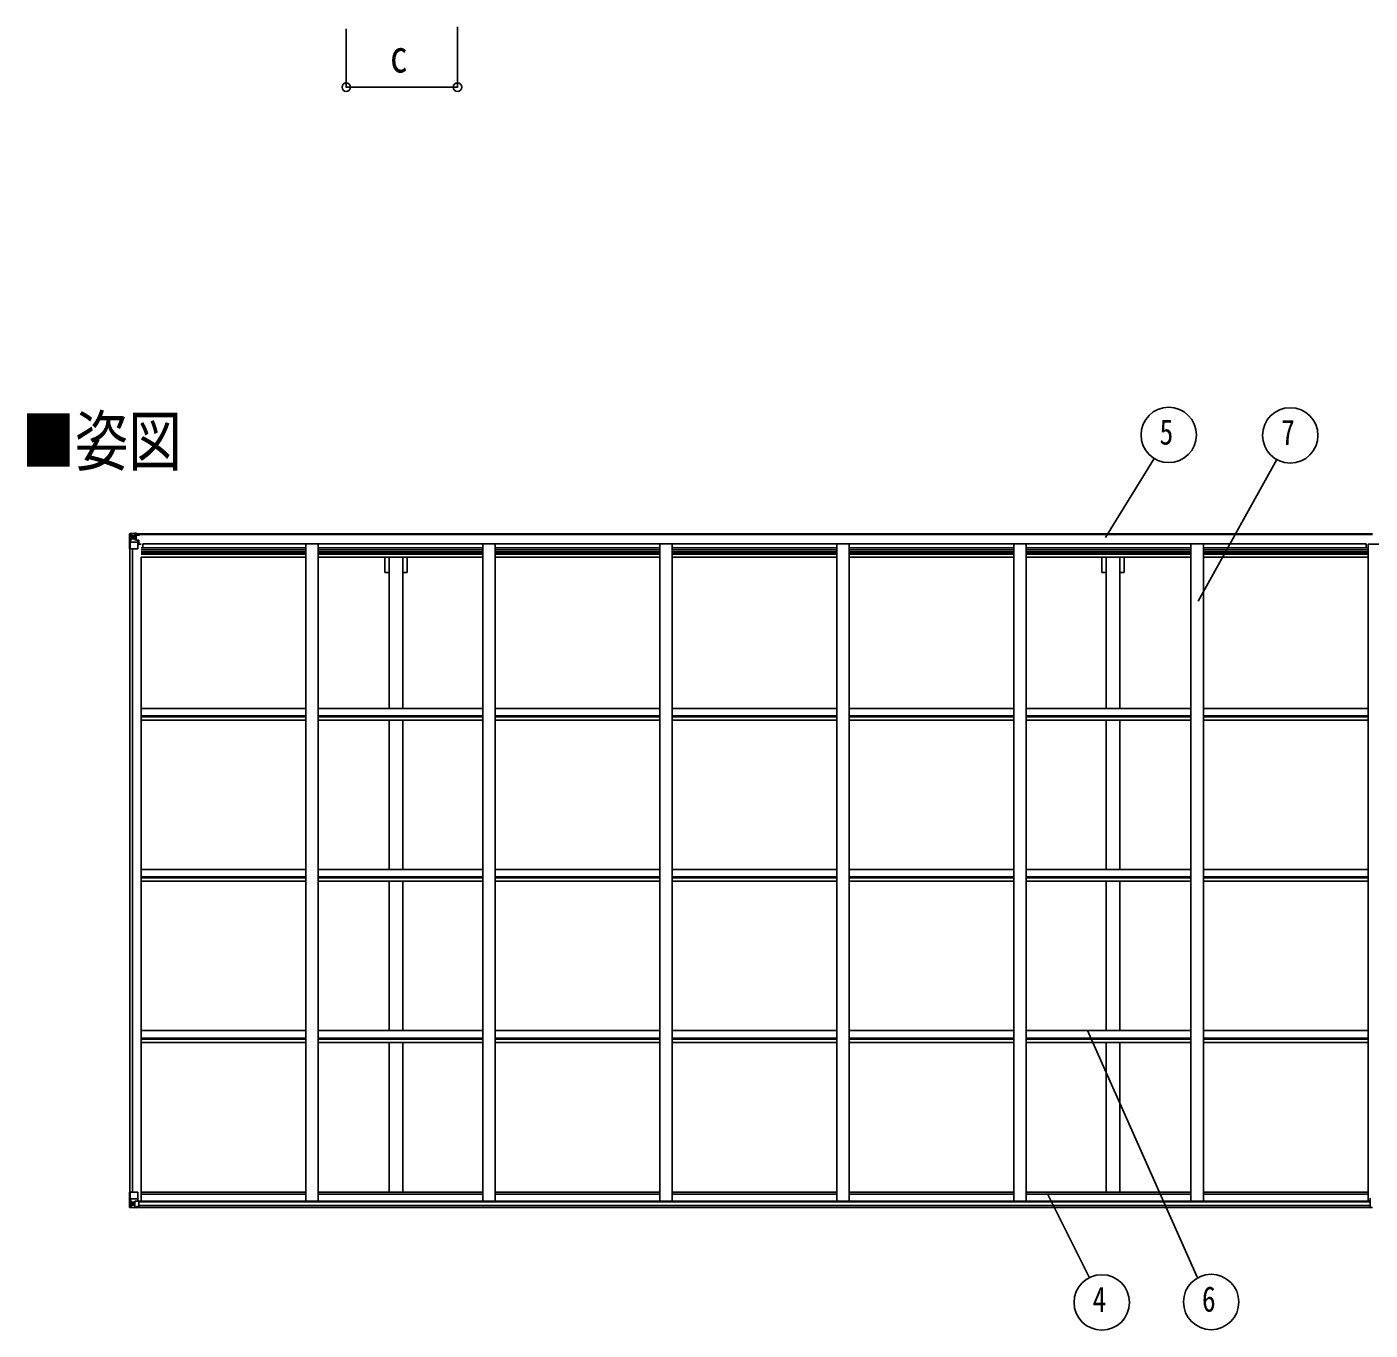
# Model space of a CAD drawing. Units: millimetres, scale not verified. Extents: x -16820 to 16820, y -11880 to 11880.
# Drawn here: x -10416 to -4983, y -1456 to 3815 of the extents above; entities that cross this region are included whole.
import ezdxf
from ezdxf.enums import TextEntityAlignment as Align

# ---------------------------------------------------------------- set-up
doc = ezdxf.new("R2010")
doc.units = ezdxf.units.MM
doc.header["$LTSCALE"] = 60
for name, color, linetype in [('0-2_USER1', 3, 'Continuous'), ('0-4_YKK_13', 4, 'Continuous'), ('0-5_YKK_A1', 4, 'Continuous'), ('0-6_YKK_D', 6, 'Continuous')]:
    doc.layers.add(name, color=color, linetype=linetype)
doc.styles.add('ＭＳ ゴシック', font='')
doc.styles.get('ＭＳ ゴシック').set_extended_font_data('MS Gothic')

msp = doc.modelspace()

# ---------------------------------------------------------------- linework, layer by layer
at = {"layer": '0-4_YKK_13'}
for p, q in [((-10000.92, 1764.61), (-10000.92, 1764.57)), ((-9999.98, 1765.61), (-9999.98, 1765.61)), ((-9999.98, 1765.56), (-9999.98, 1765.6)), ((-9991.01, 1765.99), (-9998.94, 1765.52)), ((-9998.08, 1764.55), (-9998.08, 1764.48)), ((-9998.08, 1703.9), (-9998.08, 1764.48)), ((-9997.53, 1730.78), (-9993.39, 1742.86)), ((-9994.11, 1761.11), (-9996.84, 1764.77)), ((-9993.25, 1757.6), (-9990.92, 1757.66)), ((-9993.25, 1744.13), (-9993.25, 1757.6)), ((-9990.92, 1744.09), (-9993.25, 1744.13)), ((-9978.92, 1766.78), (-9990.92, 1766)), ((-9990.92, 1757.65), (-9978.92, 1757.65)), ((-9990.92, 1744.1), (-9978.92, 1744.1)), ((-9990.92, 1744.09), (-9990.92, 1744.1)), ((-9985.44, 1750.46), (-9985.44, 1749.5)), ((-9979.92, 1757.65), (-9978.92, 1757.65)), ((-9972.42, 1767.29), (-9978.92, 1766.9)), ((-9978.92, 1740.8), (-9978.92, 1766.9)), ((-9978.92, 1766.01), (-9972.42, 1766.41)), ((-9977.42, 1761.19), (-9978.92, 1761.19)), ((-9977.42, 1757.65), (-9978.92, 1757.65)), ((-9977.42, 1744.1), (-9978.92, 1744.1)), ((-9978.09, 1740.54), (-9967.75, 1738.89)), ((-9978.09, 1739.91), (-9978.09, 1740.54)), ((-9967.75, 1738.25), (-9978.09, 1739.91)), ((-9972.42, 1765.48), (-9977.42, 1765.4)), ((-9976.92, 1760.83), (-9977.42, 1760.83)), ((-9973.42, 1755.9), (-9977.42, 1755.9)), ((-9973.42, 1747.69), (-9977.42, 1747.69)), ((-9977.31, 1759.53), (-9973.42, 1759.53)), ((-9976.93, 1759.74), (-9976.93, 1759.9)), ((-9976.93, 1759.9), (-9976.92, 1759.9)), ((-9976.92, 1761.86), (-9976.92, 1759.9)), ((-9968.92, 1761.86), (-9976.92, 1761.86)), ((-9968.92, 1761.83), (-9976.92, 1761.83)), ((-9966.92, 1759.99), (-9976.92, 1759.9)), ((-9973.42, 1739.79), (-9973.42, 1759.76)), ((-9972.42, 1766.41), (-9972.42, 1767.29)), ((-9972.42, 1765.89), (-9972.42, 1766.41)), ((-9972.42, 1765.89), (-9972.42, 1765.48)), ((-9972.42, 1765.48), (-9972.42, 1764.66)), ((-9967.75, 1738.89), (-9967.75, 1738.25)), ((-9967.47, 1738.81), (-9963.42, 1738.77)), ((-9967.42, 1765.1), (-9967.42, 1764.66)), ((-9967.12, 1765.1), (-9967.42, 1765.1)), ((-9967.12, 1765.1), (-9965.43, 1764.66)), ((-9966.92, 1761.6), (-9961.92, 1761.6)), ((-9966.92, 1759.99), (-9966.92, 1761.6)), ((-9962.42, 1738.76), (-9963.42, 1738.77)), ((-9962.42, 1722.55), (-9962.42, 1738.76)), ((-9961.92, 1762.52), (-9961.92, 1761.6)), ((-9961.92, 1761.6), (-9960.92, 1761.6)), ((-9960.92, 1761.6), (-9960.92, 1762.52)), ((-9960.92, 1761.6), (-9960.92, 1760.03)), ((-9960.92, 1759.91), (-9960.92, 1760.03)), ((-9998.08, 1703.9), (-9967.92, 1703.9)), ((-9997.53, 1730.78), (-9990.92, 1730.56)), ((-9990.92, 1730.56), (-9966.92, 1730.56)), ((-9966.92, 1704.9), (-9966.92, 1737.99)), ((-9962.42, 1726.9), (-9966.92, 1726.9)), ((-9963.42, 1737.04), (-9962.42, 1737.04)), ((-10000.92, -897.75), (-9967.92, -897.75)), ((-10000.92, -958.45), (-10000.92, -897.75)), ((-9998.08, -897.75), (-9998.08, -958.33)), ((-9966.92, -898.75), (-9966.92, -931.84)), ((-4983.42, -955.67), (-4983.42, -923.35)), ((-9999.98, -959.41), (-9999.98, -959.46)), ((-9991.01, -959.84), (-9998.94, -959.37)), ((-9998.08, -958.4), (-9998.08, -958.33)), ((-9997.53, -924.63), (-9990.92, -924.41)), ((-9997.53, -924.63), (-9993.39, -936.71)), ((-9994.11, -954.95), (-9996.84, -958.62)), ((-9990.92, -937.94), (-9993.25, -937.98)), ((-9993.25, -937.98), (-9993.25, -951.45)), ((-9993.25, -951.45), (-9990.92, -951.51)), ((-9990.92, -924.41), (-9966.92, -924.41)), ((-9990.92, -937.94), (-9990.92, -937.95)), ((-9978.92, -937.95), (-9990.92, -937.95)), ((-9990.92, -951.5), (-9978.92, -951.5)), ((-9978.92, -960.63), (-9990.92, -959.85)), ((-9986.4, -944.31), (-9986.4, -943.35)), ((-9978.92, -933.96), (-9972.42, -933.96)), ((-9978.92, -933.96), (-9978.92, -960.75)), ((-9967.75, -932.1), (-9978.09, -933.76)), ((-9978.09, -933.76), (-9978.09, -933.96)), ((-9975.4, -933.96), (-9967.75, -932.74)), ((-9972.42, -933.96), (-9963.42, -933.99)), ((-9972.42, -961.14), (-9972.42, -955.2)), ((-9963.42, -955.77), (-9972.42, -955.83)), ((-9967.75, -932.74), (-9967.75, -932.1)), ((-9962.42, -934.9), (-9962.42, -955.06)), ((-4983.42, -955.67), (-4983.42, -955.71))]:
    msp.add_line(p, q, dxfattribs=at)
for points in [[(-10000.92, 1764.57), (-10000.92, 1703.9), (-9998.08, 1703.9)], [(-9999.98, 1765.61), (-9990.92, 1766.16), (-9978.92, 1766.9)], [(-9987.36, 1751.42), (-9988.32, 1751.42), (-9988.32, 1752.38), (-9987.36, 1752.38)], [(-9986.4, 1753.34), (-9986.4, 1754.3), (-9985.44, 1754.3), (-9985.44, 1753.34)], [(-9985.44, 1749.5), (-9986.4, 1749.5), (-9986.4, 1750.46)], [(-9984.48, 1752.38), (-9983.52, 1752.38), (-9983.52, 1751.42), (-9984.48, 1751.42)], [(-9972.42, 1765.89), (-9977.42, 1765.89), (-9977.42, 1740.43)], [(-9961.92, 1759.87), (-9976.92, 1759.74), (-9976.93, 1759.74)], [(-9976.92, 1760.83), (-9968.92, 1760.83), (-9968.92, 1762.52)], [(-9966.92, 1759.99), (-9966.92, 1759.98), (-9960.92, 1760.03)], [(-9963.42, 1738.77), (-9963.42, 1737.04), (-9966.92, 1737.02)], [(-9999.98, -959.46), (-9990.92, -960.01), (-9972.42, -961.14)], [(-9987.36, -946.23), (-9988.32, -946.23), (-9988.32, -945.27), (-9987.36, -945.27)], [(-9986.4, -943.35), (-9985.44, -943.35), (-9985.44, -944.31)], [(-9985.44, -947.19), (-9985.44, -948.15), (-9986.4, -948.15), (-9986.4, -947.19)], [(-9984.48, -945.27), (-9983.52, -945.27), (-9983.52, -946.23), (-9984.48, -946.23)], [(-9962.42, -955.06), (-9962.43, -955.16), (-9972.42, -955.2)]]:
    msp.add_lwpolyline(points, dxfattribs=at)
for centre in [(-9985.92, 1751.9), (-9985.92, -945.75)]:
    msp.add_circle(centre, 5.3, dxfattribs=at)
for centre, radius, start, end in [((-9999.92, 1764.61), 1, 93.50017, 180.00079), ((-9999.92, 1764.6), 0.999, 93.4424, 179.95083), ((-9999.92, 1764.57), 0.999, 93.4424, 179.95083), ((-9998.77, 1778.21), 12.7, 269.24466, 275.10311), ((-9996.79, 1764.6), 1.28, 131.17831, 182.45895), ((-9987.36, 1753.34), 0.96, 270, 0), ((-9987.36, 1750.46), 0.96, 0, 90), ((-9984.48, 1753.34), 0.96, 180, 270), ((-9984.48, 1750.46), 0.96, 90, 180), ((-9977.98, 1741.47), 0.937, 182.32209, 263.26766), ((-9977.98, 1740.84), 0.937, 182.32209, 263.26766), ((-9976.92, 1762.36), 0.5, 179.99802, 269.99691), ((-9976.92, 1762.33), 0.5, 180.00109, 270.00109), ((-9976.92, 1759.4), 0.5, 90.52895, 180.04464), ((-9976.91, 1759.22), 0.513, 91.88028, 181.04707), ((-9967.86, 1737.96), 0.937, 2.32209, 83.26766), ((-9961.78, 1767.56), 7.69, 268.96999, 276.43426), ((-9967.92, 1704.9), 1, 270, 0), ((-9967.86, 1737.32), 0.937, 2.32209, 83.26766), ((-9967.92, -898.75), 1, 0, 90), ((-4982.42, -923.35), 1, 90, 180), ((-9999.92, -958.42), 0.999, 180.04917, 266.5576), ((-9999.92, -958.45), 0.999, 180.04917, 266.5576), ((-9999.92, -958.46), 1, 179.99921, 266.49983), ((-9998.77, -972.06), 12.7, 84.89689, 90.75534), ((-9996.79, -958.45), 1.28, 177.54105, 228.82169), ((-9987.36, -944.31), 0.96, 270, 0), ((-9987.36, -947.19), 0.96, 0, 90), ((-9984.48, -944.31), 0.96, 180, 270), ((-9984.48, -947.19), 0.96, 90, 180), ((-9977.98, -934.69), 0.937, 96.73234, 129.06602), ((-9967.86, -931.17), 0.937, 276.73234, 357.67791), ((-9967.86, -931.81), 0.937, 276.73234, 357.67791)]:
    msp.add_arc(centre, radius, start, end, dxfattribs=at)
for centre, major_axis, ratio, start_param, end_param in [((-9798.98, 1777.92), (201, 12.36), 0.060933, 3.1373463, 3.1378449), ((-9997.98, 1765.69), (2, 0.12), 0.060933, 3.1378449, 4.2119296), ((-9997.79, 1762.59), (-0.02, 3), 0.466854, 5.5234897, 6.1575023), ((-9996.12, 1757.52), (0.03, 5), 0.573921, 4.7320603, 5.5159136), ((-9994.66, 1744.15), (0, 3), 0.468246, 4.2703918, 4.7058971), ((-10072.67, 1757.65), (81.75, 0), 0.061163, 0, 0.0007725), ((-9996.81, 1733.12), (0.85, 2.32), 0.403757, 2.3087461, 3.2744049), ((-9997.98, -959.54), (2, -0.12), 0.060933, 2.0712557, 3.1453404), ((-9798.98, -971.77), (201, -12.36), 0.060933, 3.1453404, 3.145839), ((-9996.81, -926.97), (0.85, -2.32), 0.403757, 3.0087805, 3.9744392), ((-9997.79, -956.44), (-0.02, -3), 0.466854, 0.125683, 0.7596956), ((-9996.12, -951.37), (0.03, -5), 0.573921, 0.7672717, 1.551125), ((-9994.66, -938), (0, -3), 0.468246, 1.5772882, 2.0127935), ((-10072.67, -951.5), (81.75, 0), 0.061163, 6.2824128, 6.2831853), ((-9963.42, -934.9), (1, -0.021), 0.906239, 0.0187047, 1.589501), ((-9963.42, -955.06), (1, 0.012), 0.707053, 4.7036637, 6.124411)]:
    msp.add_ellipse(centre, major_axis=major_axis, ratio=ratio, start_param=start_param, end_param=end_param, dxfattribs=at)
at = {"layer": '0-5_YKK_A1'}
for p, q in [((-9977.42, 1764.66), (-4973.42, 1764.66)), ((-9977.42, 1762.52), (-4973.42, 1762.52)), ((-9998.92, 1703.9), (-9998.92, -897.75)), ((-9989.22, 1703.9), (-9989.22, -897.75)), ((-9953.92, 1722.55), (-9966.92, 1722.55)), ((-9953.92, 1708.86), (-9287.92, 1708.86)), ((-9953.92, 1700.47), (-9287.92, 1700.47)), ((-9953.92, 1692.27), (-9287.92, 1692.27)), ((-9953.92, 1688.34), (-9287.92, 1688.34)), ((-9946.42, 1708.86), (-9946.42, 1724.38)), ((-9946.42, 1724.38), (-4999.42, 1724.38)), ((-9287.92, 1724.38), (-9287.92, -933.76)), ((-9237.92, 1724.38), (-9237.92, -933.76)), ((-9237.92, 1708.86), (-8571.92, 1708.86)), ((-9237.92, 1700.47), (-8571.92, 1700.47)), ((-9237.92, 1692.27), (-8571.92, 1692.27)), ((-9237.92, 1688.34), (-8571.92, 1688.34)), ((-8571.92, 1724.38), (-8571.92, -933.76)), ((-8521.92, 1724.38), (-8521.92, -933.76)), ((-8521.92, 1708.86), (-7855.92, 1708.86)), ((-8521.92, 1700.47), (-7855.92, 1700.47)), ((-8521.92, 1692.27), (-7855.92, 1692.27)), ((-8521.92, 1688.34), (-7855.92, 1688.34)), ((-7855.92, 1724.38), (-7855.92, -933.76)), ((-7805.92, 1724.38), (-7805.92, -933.76)), ((-7139.92, 1708.86), (-7805.92, 1708.86)), ((-7139.92, 1700.47), (-7805.92, 1700.47)), ((-7139.92, 1692.27), (-7805.92, 1692.27)), ((-7139.92, 1688.34), (-7805.92, 1688.34)), ((-7139.92, 1724.38), (-7139.92, -933.76)), ((-7089.92, 1724.38), (-7089.92, -933.76)), ((-6423.92, 1708.86), (-7089.92, 1708.86)), ((-6423.92, 1700.47), (-7089.92, 1700.47)), ((-6423.92, 1692.27), (-7089.92, 1692.27)), ((-6423.92, 1688.34), (-7089.92, 1688.34)), ((-6423.92, 1724.38), (-6423.92, -933.76)), ((-6373.92, 1724.38), (-6373.92, -933.76)), ((-5707.92, 1708.86), (-6373.92, 1708.86)), ((-5707.92, 1700.47), (-6373.92, 1700.47)), ((-5707.92, 1692.27), (-6373.92, 1692.27)), ((-5707.92, 1688.34), (-6373.92, 1688.34)), ((-5707.92, 1724.38), (-5707.92, -933.76)), ((-5657.92, 1724.38), (-5657.92, -933.76)), ((-5657.92, 1708.86), (-4991.92, 1708.86)), ((-5657.92, 1700.47), (-4991.92, 1700.47)), ((-5657.92, 1692.27), (-4991.92, 1692.27)), ((-5657.92, 1688.34), (-4991.92, 1688.34)), ((-4999.42, 1708.86), (-4999.42, 1724.38)), ((-4991.92, 1722.55), (-4991.92, -933.76)), ((-4941.92, 1722.55), (-4991.92, 1722.55)), ((-9953.92, 1683.26), (-9287.92, 1683.26)), ((-9953.92, 1670.26), (-9287.92, 1670.26)), ((-9953.92, 1670.26), (-9953.92, -933.76)), ((-9237.92, 1683.26), (-8571.92, 1683.26)), ((-9237.92, 1670.26), (-8571.92, 1670.26)), ((-8968.12, 1608.66), (-8968.12, 1670.26)), ((-8950.42, 1058.94), (-8950.42, 1670.26)), ((-8895.42, 1058.94), (-8895.42, 1670.26)), ((-8877.72, 1608.66), (-8877.72, 1670.26)), ((-8521.92, 1683.26), (-7855.92, 1683.26)), ((-8521.92, 1670.26), (-7855.92, 1670.26)), ((-7139.92, 1683.26), (-7805.92, 1683.26)), ((-7139.92, 1670.26), (-7805.92, 1670.26)), ((-6423.92, 1683.26), (-7089.92, 1683.26)), ((-6423.92, 1670.26), (-7089.92, 1670.26)), ((-5707.92, 1683.26), (-6373.92, 1683.26)), ((-5707.92, 1670.26), (-6373.92, 1670.26)), ((-6068.12, 1608.66), (-6068.12, 1670.26)), ((-6050.42, 1058.94), (-6050.42, 1670.26)), ((-5995.42, 1058.94), (-5995.42, 1670.26)), ((-5977.72, 1608.66), (-5977.72, 1670.26)), ((-5657.92, 1683.26), (-4991.92, 1683.26)), ((-5657.92, 1670.26), (-4991.92, 1670.26)), ((-8968.12, 1608.66), (-8950.42, 1608.66)), ((-8895.42, 1608.66), (-8877.72, 1608.66)), ((-6068.12, 1608.66), (-6050.42, 1608.66)), ((-5995.42, 1608.66), (-5977.72, 1608.66)), ((-9953.92, 1058.94), (-9287.95, 1058.94)), ((-9237.92, 1058.94), (-8571.95, 1058.94)), ((-8521.92, 1058.94), (-7855.95, 1058.94)), ((-7139.92, 1058.94), (-7805.92, 1058.94)), ((-6423.92, 1058.94), (-7089.92, 1058.94)), ((-5707.95, 1058.94), (-6373.92, 1058.94)), ((-5657.92, 1058.94), (-4991.95, 1058.94)), ((-9953.92, 1029.2), (-9287.95, 1029.2)), ((-9953.92, 1024.65), (-9287.95, 1024.65)), ((-9953.92, 1011.64), (-9287.95, 1011.64)), ((-9237.92, 1029.2), (-8571.95, 1029.2)), ((-9237.92, 1024.65), (-8571.95, 1024.65)), ((-9237.92, 1011.64), (-8571.95, 1011.64)), ((-8950.42, 407.27), (-8950.42, 1011.64)), ((-8895.42, 407.27), (-8895.42, 1011.64)), ((-8521.92, 1029.2), (-7855.95, 1029.2)), ((-8521.92, 1024.65), (-7855.95, 1024.65)), ((-8521.92, 1011.64), (-7855.95, 1011.64)), ((-7139.92, 1029.2), (-7805.92, 1029.2)), ((-7139.92, 1024.65), (-7805.92, 1024.65)), ((-7139.92, 1011.64), (-7805.92, 1011.64)), ((-6423.92, 1029.2), (-7089.92, 1029.2)), ((-6423.92, 1024.65), (-7089.92, 1024.65)), ((-6423.92, 1011.64), (-7089.92, 1011.64)), ((-5707.95, 1029.2), (-6373.92, 1029.2)), ((-5707.95, 1024.65), (-6373.92, 1024.65)), ((-5707.95, 1011.64), (-6373.92, 1011.64)), ((-6050.42, 407.27), (-6050.42, 1011.64)), ((-5995.42, 407.27), (-5995.42, 1011.64)), ((-5657.92, 1029.2), (-4991.95, 1029.2)), ((-5657.92, 1024.65), (-4991.95, 1024.65)), ((-5657.92, 1011.64), (-4991.95, 1011.64)), ((-9953.92, 407.27), (-9287.95, 407.27)), ((-9237.92, 407.27), (-8571.95, 407.27)), ((-8521.92, 407.27), (-7855.95, 407.27)), ((-7139.92, 407.27), (-7805.92, 407.27)), ((-6423.92, 407.27), (-7089.92, 407.27)), ((-5707.95, 407.27), (-6373.92, 407.27)), ((-5657.92, 407.27), (-4991.95, 407.27)), ((-9953.92, 377.54), (-9287.95, 377.54)), ((-9953.92, 372.99), (-9287.95, 372.99)), ((-9953.92, 359.98), (-9287.95, 359.98)), ((-9237.92, 377.54), (-8571.95, 377.54)), ((-9237.92, 372.99), (-8571.95, 372.99)), ((-9237.92, 359.98), (-8571.95, 359.98)), ((-8950.42, -244.39), (-8950.42, 359.98)), ((-8895.42, -244.39), (-8895.42, 359.98)), ((-8521.92, 377.54), (-7855.95, 377.54)), ((-8521.92, 372.99), (-7855.95, 372.99)), ((-8521.92, 359.98), (-7855.95, 359.98)), ((-7139.92, 377.54), (-7805.92, 377.54)), ((-7139.92, 372.99), (-7805.92, 372.99)), ((-7139.92, 359.98), (-7805.92, 359.98)), ((-6423.92, 377.54), (-7089.92, 377.54)), ((-6423.92, 372.99), (-7089.92, 372.99)), ((-6423.92, 359.98), (-7089.92, 359.98)), ((-5707.95, 377.54), (-6373.92, 377.54)), ((-5707.95, 372.99), (-6373.92, 372.99)), ((-5707.95, 359.98), (-6373.92, 359.98)), ((-6050.42, -244.39), (-6050.42, 359.98)), ((-5995.42, -244.39), (-5995.42, 359.98)), ((-5657.92, 377.54), (-4991.95, 377.54)), ((-5657.92, 372.99), (-4991.95, 372.99)), ((-5657.92, 359.98), (-4991.95, 359.98)), ((-9953.92, -244.39), (-9287.95, -244.39)), ((-9237.92, -244.39), (-8571.95, -244.39)), ((-8521.92, -244.39), (-7855.95, -244.39)), ((-7139.92, -244.39), (-7805.92, -244.39)), ((-6423.92, -244.39), (-7089.92, -244.39)), ((-5707.95, -244.39), (-6373.92, -244.39)), ((-5657.92, -244.39), (-4991.95, -244.39)), ((-9953.92, -274.12), (-9287.95, -274.12)), ((-9953.92, -278.67), (-9287.95, -278.67)), ((-9953.92, -291.68), (-9287.95, -291.68)), ((-9237.92, -274.12), (-8571.95, -274.12)), ((-9237.92, -278.67), (-8571.95, -278.67)), ((-9237.92, -291.68), (-8571.95, -291.68)), ((-8950.42, -897.6), (-8950.42, -291.68)), ((-8895.42, -897.6), (-8895.42, -291.68)), ((-8521.92, -274.12), (-7855.95, -274.12)), ((-8521.92, -278.67), (-7855.95, -278.67)), ((-8521.92, -291.68), (-7855.95, -291.68)), ((-7139.92, -274.12), (-7805.92, -274.12)), ((-7139.92, -278.67), (-7805.92, -278.67)), ((-7139.92, -291.68), (-7805.92, -291.68)), ((-6423.92, -274.12), (-7089.92, -274.12)), ((-6423.92, -278.67), (-7089.92, -278.67)), ((-6423.92, -291.68), (-7089.92, -291.68)), ((-5707.95, -274.12), (-6373.92, -274.12)), ((-5707.95, -278.67), (-6373.92, -278.67)), ((-5707.95, -291.68), (-6373.92, -291.68)), ((-6050.42, -897.6), (-6050.42, -291.68)), ((-5995.42, -897.6), (-5995.42, -291.68)), ((-5657.92, -274.12), (-4991.95, -274.12)), ((-5657.92, -278.67), (-4991.95, -278.67)), ((-5657.92, -291.68), (-4991.95, -291.68)), ((-9953.92, -897.6), (-9287.92, -897.6)), ((-9953.92, -905.94), (-9287.92, -905.94)), ((-9237.92, -897.6), (-8571.92, -897.6)), ((-9237.92, -905.94), (-8571.92, -905.94)), ((-8521.92, -897.6), (-7855.92, -897.6)), ((-8521.92, -905.94), (-7855.92, -905.94)), ((-7139.92, -897.6), (-7805.92, -897.6)), ((-7139.92, -905.94), (-7805.92, -905.94)), ((-6423.92, -897.6), (-7089.92, -897.6)), ((-6423.92, -905.94), (-7089.92, -905.94)), ((-5707.92, -897.6), (-6373.92, -897.6)), ((-5707.92, -905.94), (-6373.92, -905.94)), ((-5657.92, -897.6), (-4991.92, -897.6)), ((-5657.92, -905.94), (-4991.92, -905.94)), ((-9974.19, -933.76), (-4983.42, -933.76)), ((-9972.42, -959.54), (-4973.42, -959.54)), ((-9962.42, -936.03), (-4983.42, -936.03)), ((-9962.42, -951.64), (-4983.42, -951.64))]:
    msp.add_line(p, q, dxfattribs=at)
at = {"layer": '0-6_YKK_D'}
for p, q in [((-9124.19, 3806.74), (-9124.19, 3570.03)), ((-8674.19, 3815.05), (-8674.19, 3570.03)), ((-9124.19, 3571.03), (-8674.19, 3571.03)), ((-6053.97, 1750.27), (-5856.87, 2069.39)), ((-5679.52, 1492.16), (-5361, 2065.01)), ((-6126.34, -244.39), (-5681.17, -1244.01)), ((-6287.07, -907.26), (-6118.8, -1243.35))]:
    msp.add_line(p, q, dxfattribs=at)
for centre, radius in [((-9124.19, 3571.03), 17), ((-8674.19, 3571.03), 17), ((-5798.02, 2164.68), 112), ((-5306.57, 2162.9), 112), ((-6068.65, -1343.5), 112), ((-5626.32, -1341.67), 112)]:
    msp.add_circle(centre, radius, dxfattribs=at)

# ---------------------------------------------------------------- texts
at = {"layer": '0-2_USER1', "style": 'ＭＳ ゴシック', "width": 0.8}
msp.add_text('■姿図', height=197.9, dxfattribs=at).set_placement((-10437.47, 1981.81), align=Align.BOTTOM_LEFT)
at = {"layer": '0-6_YKK_D', "style": 'ＭＳ ゴシック', "width": 0.8}
for s, height, p in [('c', 132, (-8947.19, 3591.03)), ('5', 102.6, (-5835.35, 2094.68)), ('7', 102.6, (-5343.9, 2092.9)), ('4', 102.6, (-6105.99, -1413.5)), ('6', 102.6, (-5663.66, -1411.67))]:
    msp.add_text(s, height=height, dxfattribs=at).set_placement(p, align=Align.BOTTOM_LEFT)

doc.saveas('drawing.dxf')
